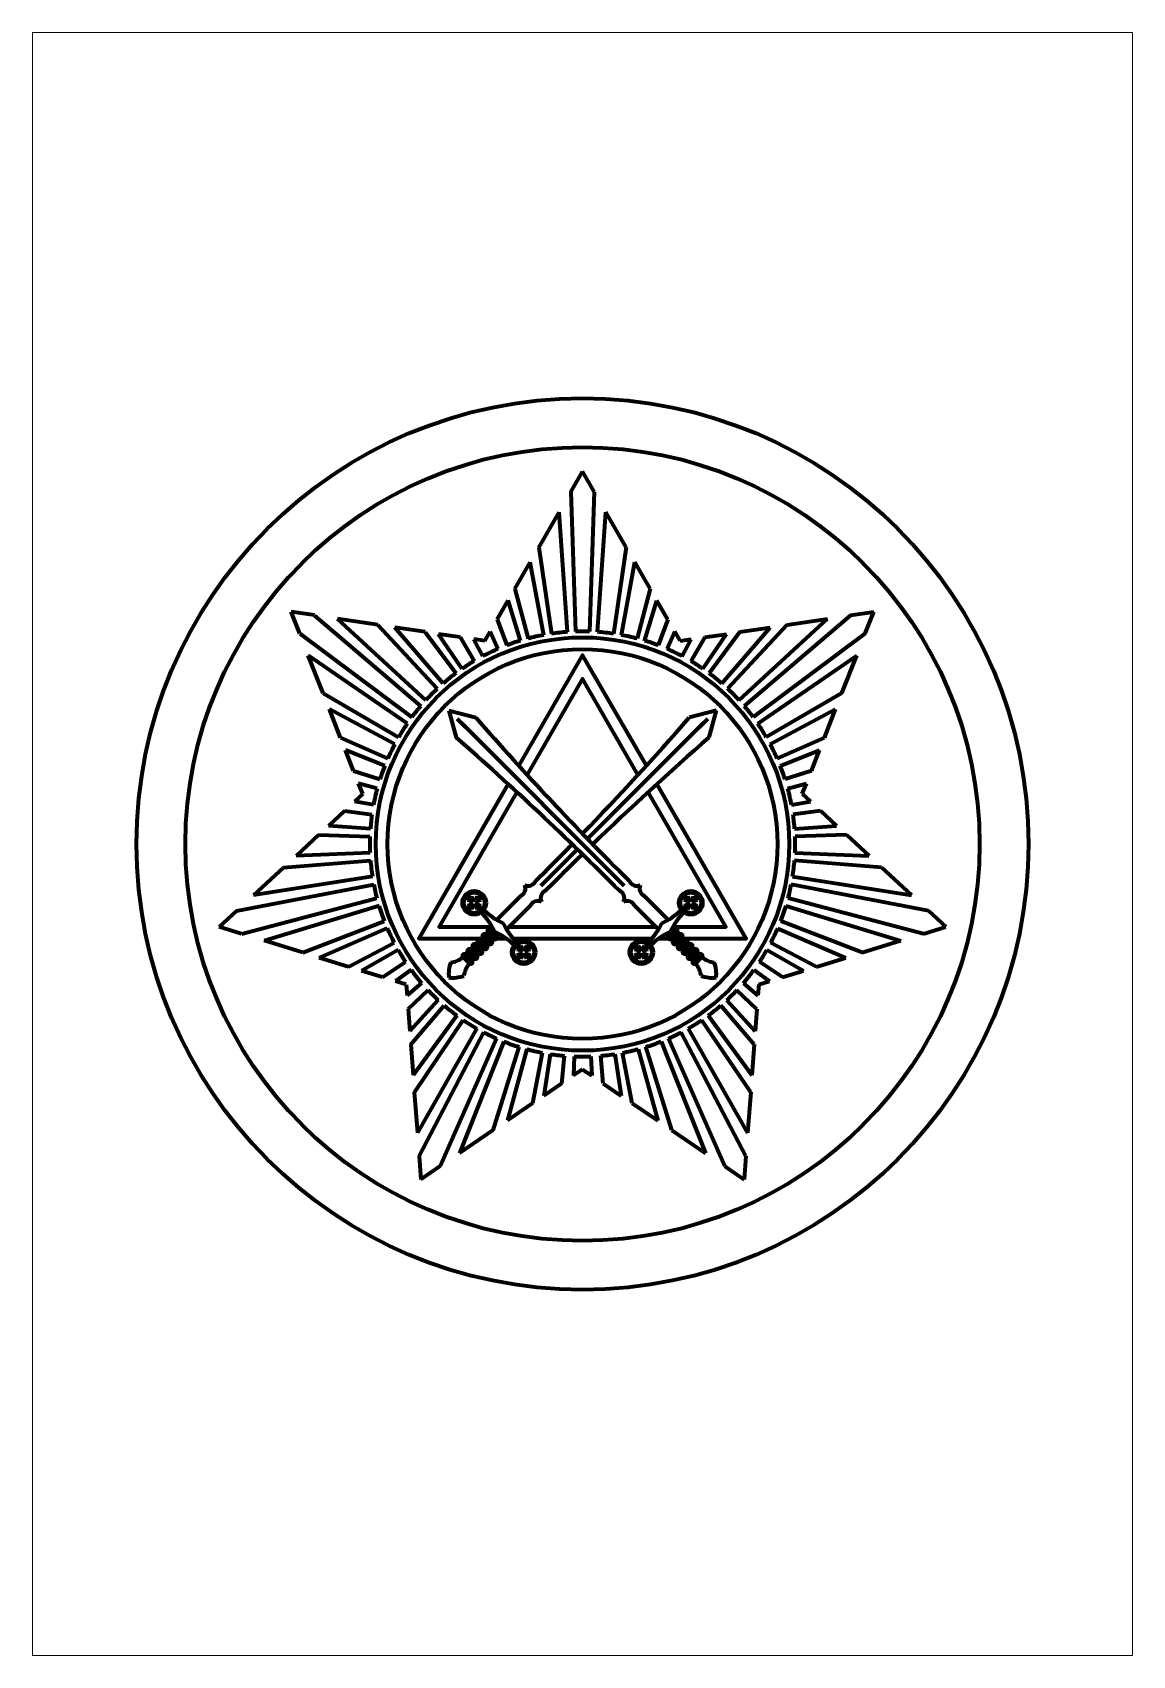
# Paper-space layout 'Layout1' of a CAD drawing. Header units: inches. Extents: x 0 to 10.5, y 0 to 15.5.
# The model-space entities are those that its viewports show. They can reach past a viewport. Long polylines and large blocks are cut down to what shows.
import ezdxf

# ---------------------------------------------------------------- set-up
doc = ezdxf.new("R2010")
doc.units = ezdxf.units.IN
doc.header["$MEASUREMENT"] = 0
doc.layers.get('0').update_dxf_attribs({"lineweight": 100})
for name, color, linetype, lineweight in [('badge triangle', 7, 'Continuous', 100), ('name - circle', 7, 'Continuous', 100), ('name - WHA', 7, 'Continuous', 100), ('star', 7, 'Continuous', 100), ('sword', 7, 'Continuous', 100)]:
    doc.layers.add(name, color=color, linetype=linetype, lineweight=lineweight)

# ---------------------------------------------------------------- blocks, each defined once
blk = doc.blocks.new('*U3')
for start, end in [(62.0189, 64.2857), (55.5578, 59.3842), (49.0884, 53.4185), (42.6057, 46.9524), (36.668, 40.4749), (30.1905, 34.5372), (23.7244, 28.0544), (17.7586, 21.5851), (12.8571, 15.124)]:
    blk.add_arc((-6.177, -4.503), 6.85, start, end)
at = {"layer": 'star'}
for p, q in [((-1.135, 0.134), (1.713, 2.754)), ((2.459, 2.866), (-0.966, -0.057)), ((-2.963, 1.546), (-2.673, 2.093)), ((-2.235, 2.159), (-2.689, 1.392)), ((-2.303, 1.146), (-1.536, 2.264)), ((-1.107, 2.329), (-2.095, 0.997)), ((-1.691, 0.673), (-0.129, 2.476)), ((0.419, 2.559), (-1.501, 0.503)), ((2.929, 2.277), (-0.683, -0.413)), ((-0.534, -0.62), (2.654, 1.575)), ((2.176, 0.357), (-0.256, -1.058)), ((-0.132, -1.282), (1.973, -0.16)), ((1.612, -1.08), (0.094, -1.747)), ((0.192, -1.983), (1.453, -1.484)), ((1.195, -2.142), (0.346, -2.414)), ((0.436, -2.716), (1.033, -2.554))]:
    blk.add_line(p, q, dxfattribs=at)
blk = doc.blocks.new('*U4')
at = {"color": 0, "linetype": 'ByBlock', "lineweight": -2, "transparency": 16777216}
for p, rotation in [((0.331, 7.637), 51.42857142857144), ((-5.765, 5.02), 102.8571428571429), ((-7.519, -1.377), 154.2857142857143), ((7.372, -2.022), 308.5714285714285), ((-3.611, -6.737), 205.7142857142857), ((3.016, -7.024), 257.1428571428571)]:
    blk.add_blockref('*U3', p, dxfattribs=dict(at, rotation=rotation))
blk.add_blockref('*U3', (6.177, 4.503), dxfattribs=at)
blk = doc.blocks.new('*U7')
at = {"layer": 'star'}
for p, q in [((-0.377, 2.076), (0, 2.729)), ((0.377, 2.076), (0, 2.729)), ((-1.409, 0.289), (-0.754, 1.422)), ((1.409, 0.289), (0.754, 1.422)), ((-2.18, -1.047), (-1.686, -0.191)), ((2.18, -1.047), (1.686, -0.191)), ((-2.751, -2.035), (-2.397, -1.424)), ((2.751, -2.035), (2.397, -1.424)), ((-3.151, -2.729), (-2.972, -2.419)), ((3.151, -2.729), (2.972, -2.419))]:
    blk.add_line(p, q, dxfattribs=at)
blk = doc.blocks.new('*U8')
at = {"layer": 'star', "color": 0, "linetype": 'ByBlock', "lineweight": -2, "transparency": 16777216}
blk.add_blockref('*U7', (0, 9.271), dxfattribs=at)
for p, rotation in [((-7.249, 5.781), 51.42857142857143), ((7.249, 5.781), 308.5714285714286), ((-9.039, -2.063), 102.8571428571429), ((9.039, -2.063), 257.1428571428571), ((-4.023, -8.353), 154.2857142857143), ((4.023, -8.353), 205.7142857142857)]:
    blk.add_blockref('*U7', p, dxfattribs=dict(at, rotation=rotation))

msp = doc.modelspace()

# ---------------------------------------------------------------- linework, layer by layer
at = {"layer": 'badge triangle'}
for points in [[(2.056, 2.527), (0, 6.089), (-2.056, 2.527)], [(1.787, 2.233), (0, 5.328), (-1.787, 2.233)], [(-2.397, 1.937), (-5.273, -3.044), (-3.257, -3.044)], [(-2.11, 1.673), (-4.614, -2.664), (-2.911, -2.664)], [(2.911, -2.664), (4.614, -2.664), (2.11, 1.673)], [(3.257, -3.044), (5.273, -3.044), (2.397, 1.937)], [(-2.752, -3.044), (-2.46, -3.044)], [(-2.35, -2.664), (2.35, -2.664)], [(-2.241, -3.044), (2.241, -3.044)], [(2.46, -3.044), (2.752, -3.044)]]:
    msp.add_lwpolyline(points, dxfattribs=at)
at = {"layer": 'name - circle'}
for radius in [14.363, 12.788, 6.659, 6.279]:
    msp.add_circle((0, 0), radius, dxfattribs=at)
at = {"layer": 'sword'}
for p, q in [((-4.305, 4.305), (-4.072, 3.435)), ((-4.305, 4.305), (-3.435, 4.072)), ((4.305, 4.305), (3.435, 4.072)), ((4.305, 4.305), (4.072, 3.435)), ((-4.036, 4.036), (-3.767, 3.767)), ((-3.902, 3.902), (1.345, -1.345)), ((3.902, 3.902), (0.165, 0.165)), ((4.036, 4.036), (3.767, 3.767)), ((-0.165, -0.165), (-1.345, -1.345)), ((-3.577, -1.677), (-3.705, -1.805)), ((-3.577, -2.113), (-3.705, -1.985)), ((-3.269, -1.805), (-3.397, -1.677)), ((-3.269, -1.985), (-3.397, -2.113)), ((-1.996, -1.682), (-2.76, -2.446)), ((-1.682, -1.996), (-2.446, -2.76)), ((1.682, -1.996), (2.446, -2.76)), ((1.996, -1.682), (2.76, -2.446)), ((3.269, -1.805), (3.397, -1.677)), ((3.269, -1.985), (3.397, -2.113)), ((3.577, -1.677), (3.705, -1.805)), ((3.577, -2.113), (3.705, -1.985)), ((-3.079, -3.292), (-3.293, -3.079)), ((-3.292, -3.079), (-3.212, -2.999)), ((-3.212, -2.999), (-2.999, -3.212)), ((-3.132, -2.919), (-3.052, -2.839)), ((-2.919, -3.132), (-3.132, -2.919)), ((-3.052, -2.839), (-2.839, -3.052)), ((-2.899, -2.685), (-2.972, -2.759)), ((-2.759, -2.972), (-2.972, -2.759)), ((-2.919, -3.132), (-2.839, -3.052)), ((-2.685, -2.899), (-2.759, -2.972)), ((2.685, -2.899), (2.759, -2.972)), ((2.759, -2.972), (2.972, -2.759)), ((3.052, -2.839), (2.839, -3.052)), ((2.919, -3.132), (2.839, -3.052)), ((2.899, -2.685), (2.972, -2.759)), ((2.919, -3.132), (3.132, -2.919)), ((3.212, -2.999), (2.999, -3.212)), ((3.132, -2.919), (3.052, -2.839)), ((3.079, -3.292), (3.293, -3.079)), ((3.292, -3.079), (3.212, -2.999)), ((-3.852, -3.64), (-3.871, -3.66)), ((-3.853, -3.639), (-3.64, -3.852)), ((-3.56, -3.772), (-3.773, -3.559)), ((-3.772, -3.56), (-3.692, -3.48)), ((-3.693, -3.479), (-3.48, -3.692)), ((-3.4, -3.612), (-3.613, -3.398)), ((-3.612, -3.4), (-3.532, -3.32)), ((-3.533, -3.319), (-3.32, -3.532)), ((-3.24, -3.452), (-3.453, -3.239)), ((-3.452, -3.24), (-3.372, -3.16)), ((-3.4, -3.612), (-3.32, -3.532)), ((-3.373, -3.159), (-3.159, -3.372)), ((-3.24, -3.452), (-3.16, -3.372)), ((-3.079, -3.292), (-2.999, -3.212)), ((-1.985, -3.269), (-2.113, -3.397)), ((-1.985, -3.705), (-2.113, -3.577)), ((-1.677, -3.397), (-1.805, -3.269)), ((-1.677, -3.577), (-1.805, -3.705)), ((1.677, -3.397), (1.805, -3.269)), ((1.677, -3.577), (1.805, -3.705)), ((1.985, -3.269), (2.113, -3.397)), ((1.985, -3.705), (2.113, -3.577)), ((3.079, -3.292), (2.999, -3.212)), ((3.373, -3.159), (3.159, -3.372)), ((3.24, -3.452), (3.16, -3.372)), ((3.24, -3.452), (3.453, -3.239)), ((3.533, -3.319), (3.32, -3.532)), ((3.4, -3.612), (3.32, -3.532)), ((3.452, -3.24), (3.372, -3.16)), ((3.4, -3.612), (3.613, -3.398)), ((3.693, -3.479), (3.48, -3.692)), ((3.612, -3.4), (3.532, -3.32)), ((3.56, -3.772), (3.773, -3.559)), ((3.853, -3.639), (3.64, -3.852)), ((3.772, -3.56), (3.692, -3.48)), ((3.852, -3.64), (3.871, -3.66)), ((-3.64, -3.852), (-3.66, -3.871)), ((-3.56, -3.772), (-3.48, -3.692)), ((3.56, -3.772), (3.48, -3.692)), ((3.64, -3.852), (3.66, -3.871))]:
    msp.add_line(p, q, dxfattribs=at)
for centre, radius in [((-3.487, -1.895), 0.381), ((-3.487, -1.895), 0.333), ((3.487, -1.895), 0.381), ((3.487, -1.895), 0.333), ((-1.895, -3.487), 0.381), ((1.895, -3.487), 0.381), ((-1.895, -3.487), 0.333), ((1.895, -3.487), 0.333)]:
    msp.add_circle(centre, radius, dxfattribs=at)
for centre, radius, start, end in [((74.197, 71.994), 103.151, 221.18315, 225.19148), ((-74.197, 71.994), 103.151, 315.99722, 318.81685), ((-71.994, -74.197), 103.151, 44.80852, 48.81685), ((71.994, -74.197), 103.151, 131.18315, 134.00676), ((-74.197, 71.994), 103.151, 314.80852, 315.7337), ((71.994, -74.197), 103.151, 134.26244, 135.19148), ((-2.109, -1.434), 0.272, 294.5138, 23.9528), ((-1.75, -1.076), 0.272, 246.0472, 335.4862), ((-1.076, -1.75), 0.272, 114.5138, 203.9528), ((1.076, -1.75), 0.272, 336.0472, 65.4862), ((1.75, -1.076), 0.272, 204.5138, 293.9528), ((2.109, -1.434), 0.272, 156.0472, 245.4862), ((-3.848, -2.289), 0.505, 51.2927, 73.5415), ((-3.848, -1.501), 0.505, 286.4585, 308.7073), ((-3.093, -1.534), 0.505, 196.4585, 218.7073), ((-3.093, -2.256), 0.505, 141.2927, 163.5415), ((-3.881, -1.534), 0.505, 321.2927, 343.5415), ((-3.881, -2.256), 0.505, 16.4585, 38.7073), ((-3.126, -2.289), 0.505, 106.4585, 128.7073), ((-3.126, -1.501), 0.505, 231.2927, 253.5415), ((-1.434, -2.109), 0.272, 66.0472, 155.4862), ((1.434, -2.109), 0.272, 24.5138, 113.9528), ((3.126, -2.289), 0.505, 51.2927, 73.5415), ((3.126, -1.501), 0.505, 286.4585, 308.7073), ((3.881, -1.534), 0.505, 196.4585, 218.7073), ((3.881, -2.256), 0.505, 141.2927, 163.5415), ((3.093, -1.534), 0.505, 321.2927, 343.5415), ((3.093, -2.256), 0.505, 16.4585, 38.7073), ((3.848, -2.289), 0.505, 106.4585, 128.7073), ((3.848, -1.501), 0.505, 231.2927, 253.5415), ((-4.864, -3.799), 2.259, 25.523, 44.9237), ((-1.594, -0.529), 2.244, 225.0804, 244.6069), ((-0.529, -1.594), 2.244, 205.3931, 224.9196), ((0.529, -1.594), 2.244, 315.0804, 334.6069), ((1.594, -0.529), 2.244, 295.3931, 314.9196), ((4.864, -3.799), 2.259, 135.0763, 154.477), ((-3.333, -3.119), 0.0566, 45.0694, 225.0694), ((-3.172, -2.959), 0.0566, 45.0694, 225.0694), ((-3.012, -2.799), 0.0566, 45.0694, 225.0694), ((-2.959, -3.172), 0.0566, 224.9306, 44.9306), ((-2.799, -3.012), 0.0566, 224.9306, 44.9306), ((-3.799, -4.864), 2.259, 45.0763, 64.477), ((3.799, -4.864), 2.259, 115.523, 134.9237), ((2.799, -3.012), 0.0566, 135.0694, 315.0694), ((2.959, -3.172), 0.0566, 135.0694, 315.0694), ((3.012, -2.799), 0.0566, 314.9306, 134.9306), ((3.172, -2.959), 0.0566, 314.9306, 134.9306), ((3.333, -3.119), 0.0566, 314.9306, 134.9306), ((-4.363, -3.027), 0.802, 278.7195, 307.8651), ((-3.813, -3.599), 0.0566, 45.0694, 225.0694), ((-3.653, -3.439), 0.0566, 45.0694, 225.0694), ((-3.493, -3.279), 0.0566, 45.0694, 225.0694), ((-3.44, -3.652), 0.0566, 224.9306, 44.9306), ((-3.28, -3.492), 0.0566, 224.9306, 44.9306), ((-3.119, -3.332), 0.0566, 224.9306, 44.9306), ((-2.256, -3.881), 0.505, 51.2927, 73.5415), ((-2.256, -3.093), 0.505, 286.4585, 308.7073), ((-1.501, -3.126), 0.505, 196.4585, 218.7073), ((-1.501, -3.848), 0.505, 141.2927, 163.5415), ((-2.289, -3.126), 0.505, 321.2927, 343.5415), ((-2.289, -3.848), 0.505, 16.4585, 38.7073), ((-1.534, -3.881), 0.505, 106.4585, 128.7073), ((-1.534, -3.093), 0.505, 231.2927, 253.5415), ((1.534, -3.881), 0.505, 51.2927, 73.5415), ((1.534, -3.093), 0.505, 286.4585, 308.7073), ((2.289, -3.126), 0.505, 196.4585, 218.7073), ((2.289, -3.848), 0.505, 141.2927, 163.5415), ((1.501, -3.126), 0.505, 321.2927, 343.5415), ((1.501, -3.848), 0.505, 16.4585, 38.7073), ((2.256, -3.881), 0.505, 106.4585, 128.7073), ((2.256, -3.093), 0.505, 231.2927, 253.5415), ((3.119, -3.332), 0.0566, 135.0694, 315.0694), ((3.28, -3.492), 0.0566, 135.0694, 315.0694), ((3.44, -3.652), 0.0566, 135.0694, 315.0694), ((3.493, -3.279), 0.0566, 314.9306, 134.9306), ((3.653, -3.439), 0.0566, 314.9306, 134.9306), ((3.813, -3.599), 0.0566, 314.9306, 134.9306), ((4.363, -3.027), 0.802, 232.1349, 261.2805), ((-3.39, -4.169), 0.921, 157.683, 188.2401), ((-3.027, -4.363), 0.802, 142.1349, 171.2805), ((-3.6, -3.812), 0.0566, 224.9306, 44.9306), ((3.6, -3.812), 0.0566, 135.0694, 315.0694), ((3.027, -4.363), 0.802, 8.7195, 37.8651), ((3.39, -4.169), 0.921, 351.7599, 22.317), ((-4.169, -3.336), 0.974, 262.2124, 290.6961), ((4.169, -3.336), 0.974, 249.3039, 277.7876)]:
    msp.add_arc(centre, radius, start, end, dxfattribs=at)

# ---------------------------------------------------------------- block references
msp.add_blockref('*U4', (0, 0))
at = {"layer": 'star'}
msp.add_blockref('*U8', (0, 0), dxfattribs=at)

psp = doc.layouts.get("Layout1")

# ---------------------------------------------------------------- viewports
at = {"layer": 'name - WHA', "view_target_point": (-0.731, 4.649)}
psp.add_viewport(center=(5.25, 7.75), size=(10.5, 15.5), view_center_point=(0.731, -4.649), view_height=52.3041, dxfattribs=at)

doc.saveas('drawing.dxf')
